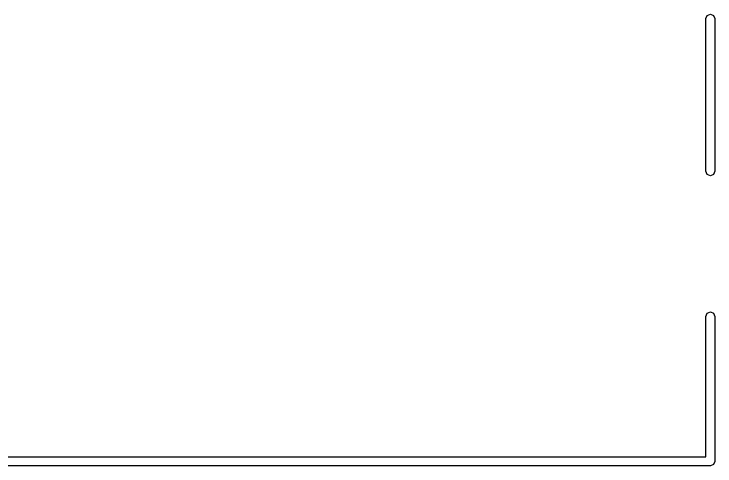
# Model space of a CAD drawing. Extents: x 83.3 to 116.7, y -117 to -83.3.
# Drawn here: x 95.57 to 104.76, y -116.96 to -111.04 of the extents above; entities that cross this region are included whole.
import ezdxf

# ---------------------------------------------------------------- set-up
doc = ezdxf.new("R2010")
doc.units = 0
doc.layers.add('BLACK', color=7, linetype='CONTINUOUS')

msp = doc.modelspace()

# ---------------------------------------------------------------- linework, layer by layer
at = {"layer": 'BLACK', "linetype": 'CONTINUOUS'}
for p, q in [((104.64, -111.1), (104.658, -111.058)), ((104.658, -111.058), (104.7, -111.04)), ((104.7, -111.04), (104.742, -111.058)), ((104.742, -111.058), (104.76, -111.1)), ((104.64, -113.1), (104.64, -111.1)), ((104.76, -111.1), (104.76, -113.1)), ((104.658, -113.142), (104.64, -113.1)), ((104.76, -113.1), (104.742, -113.142)), ((104.7, -113.16), (104.658, -113.142)), ((104.742, -113.142), (104.7, -113.16)), ((104.64, -115), (104.658, -114.958)), ((104.658, -114.958), (104.7, -114.94)), ((104.7, -114.94), (104.742, -114.958)), ((104.742, -114.958), (104.76, -115)), ((104.64, -116.84), (104.64, -115)), ((104.76, -115), (104.76, -116.9)), ((95.36, -116.84), (104.64, -116.84)), ((104.7, -116.96), (95.3, -116.96)), ((104.742, -116.942), (104.7, -116.96)), ((104.76, -116.9), (104.742, -116.942))]:
    msp.add_line(p, q, dxfattribs=at)

doc.saveas('drawing.dxf')
